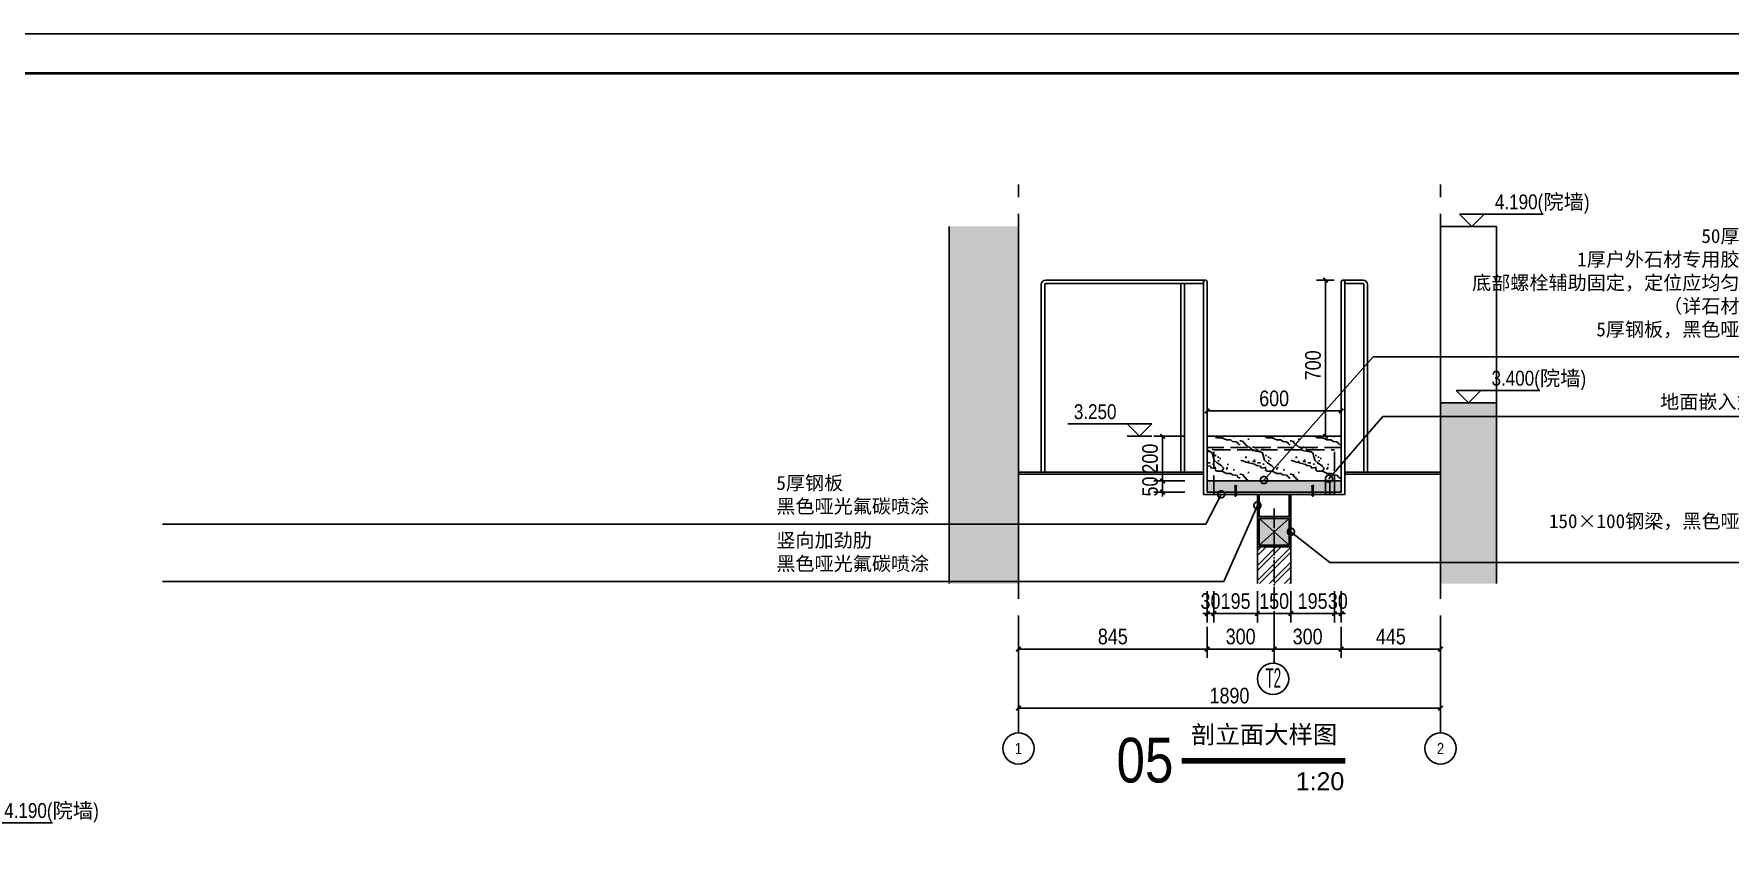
# Model space of a CAD drawing. Extents: x 9928 to 93764, y -101273 to -34887.
# Drawn here: x 76238 to 83833, y -70908 to -67315 of the extents above; entities that cross this region are included whole.
import ezdxf
from ezdxf import colors
from ezdxf.entities.mleader import LeaderData, LeaderLine
from ezdxf.enums import TextEntityAlignment as Align
from ezdxf.math import Vec2, Vec3

# ---------------------------------------------------------------- set-up
doc = ezdxf.new("R2010")
doc.units = 0
doc.header["$LTSCALE"] = 1000
doc.header["$MEASUREMENT"] = 0
for name, pattern in [('CENTER', [2, 1.25, -0.25, 0.25, -0.25]), ('DASH', [0.35, 0.25, -0.1]), ('DOTE', [2.42, 2, -0.2, 0.02, -0.2]), ('HIDDEN', [0.375, 0.25, -0.125])]:
    doc.linetypes.add(name, pattern=pattern)
doc.layers.add('_0', color=7, linetype='Continuous', lineweight=25)
for name, color, linetype in [('A', 163, 'CENTER'), ('A-ANNO-DIMS', 6, 'Continuous'), ('A-ANNO-NOTE', 4, 'Continuous'), ('A-ANNO-SYMB', 4, 'Continuous'), ('A-DETL-144', 144, 'Continuous'), ('A-DETL-175', 175, 'Continuous'), ('A-DETL-30', 30, 'Continuous'), ('A-DETL-42', 42, 'Continuous'), ('A-FLOR-HRAL', 42, 'Continuous'), ('A-FURN-PATT-251', 251, 'Continuous'), ('A-SECT-142', 42, 'Continuous'), ('A-SECT-146', 216, 'Continuous'), ('GL', 131, 'Continuous'), ('S-GRID-IDEN', 4, 'Continuous')]:
    doc.layers.add(name, color=color, linetype=linetype)
doc.layers.add('A-ANNO-NPLT', color=250, linetype='Continuous', plot=False)
doc.styles.add('DIM_T3', font='ARIALN.TTF')
doc.styles.add('EN', font='ARIALN.TTF')
doc.styles.add('EN1', font='ARIALN.TTF')
doc.styles.get("Standard").update_dxf_attribs({"font": 'gbenor.shx', "bigfont": 'gbcbig.shx'})
doc.styles.add('详图$0$vector-number', font='arial.ttf')
doc.dimstyles.new('_TCH_ARCH&&20', dxfattribs={"dimtxt": 70, "dimasz": 20, "dimexe": 40, "dimexo": 40, "dimgap": 20, "dimtad": 1, "dimdec": 0, "dimzin": 0, "dimdsep": 46, "dimtxsty": 'DIM_T3', "dimblk": 'ARCHTICK', "dimcen": 0.09, "dimclrd": 6, "dimclre": 6, "dimclrt": 6, "dimazin": 2, "dimtfac": 1, "dimtdec": 0, "dimtix": 1, "dimtmove": 2, "dimatfit": 3, "dimfxl": 100, "dimfxlon": 1, "dimtolj": 1, "dimtzin": 0, "dimarcsym": 0})

# ---------------------------------------------------------------- blocks, each defined once
blk = doc.blocks.new('TAG-COL')
blk.add_circle((0, 0), 4)
at = {"style": 'EN1'}
blk.add_attdef('NO', text='', height=2.19, dxfattribs=at).set_placement((0.01, 0.01), align=Align.MIDDLE_CENTER)
blk = doc.blocks.new('_ArchTick')
at = {"color": 0, "linetype": 'ByBlock', "const_width": 0.4}
blk.add_lwpolyline([(-0.5, -0.5), (0.5, 0.5)], dxfattribs=at)
blk = doc.blocks.new('*D41')
at = {"layer": 'A-ANNO-DIMS', "color": 6, "lineweight": -2, "transparency": 16777216}
for p, q in [((81491.2, -69103.9), (81491.2, -68963.9)), ((81491.2, -69003.9), (82091.2, -69003.9)), ((82091.2, -69103.9), (82091.2, -68963.9))]:
    blk.add_line(p, q, dxfattribs=at)
at = {"layer": 'Defpoints', "color": 0, "transparency": 16777216}
for p in [(82091.2, -69003.9), (81491.2, -69367.4), (82091.2, -69367.4)]:
    blk.add_point(p, dxfattribs=at)
at = {"layer": 'A-ANNO-DIMS', "color": 6, "lineweight": -2, "transparency": 16777216, "xscale": 20, "yscale": 20, "zscale": 20, "rotation": 180}
blk.add_blockref('_ArchTick', (81491.2, -69003.9), dxfattribs=at)
at = {"layer": 'A-ANNO-DIMS', "color": 6, "lineweight": -2, "transparency": 16777216, "xscale": 20, "yscale": 20, "zscale": 20}
blk.add_blockref('_ArchTick', (82091.2, -69003.9), dxfattribs=at)
at = {"layer": 'A-ANNO-DIMS', "color": 6, "transparency": 16777216, "insert": (81791.2, -68948.2), "char_height": 70, "attachment_point": 5, "style": 'DIM_T3'}
blk.add_mtext('\\A1;600', dxfattribs=at)
blk = doc.blocks.new('*D42')
at = {"layer": 'A-ANNO-DIMS', "color": 6, "lineweight": -2, "transparency": 16777216}
for p, q in [((82091.2, -69970.5), (82091.2, -70110.5)), ((82536.2, -69970.5), (82536.2, -70110.5)), ((82091.2, -70070.5), (82536.2, -70070.5))]:
    blk.add_line(p, q, dxfattribs=at)
at = {"layer": 'Defpoints', "color": 0, "transparency": 16777216}
for p in [(82536.2, -68967.4), (82091.2, -69367.4), (82536.2, -70070.5)]:
    blk.add_point(p, dxfattribs=at)
at = {"layer": 'A-ANNO-DIMS', "color": 6, "lineweight": -2, "transparency": 16777216, "xscale": 20, "yscale": 20, "zscale": 20, "rotation": 180}
blk.add_blockref('_ArchTick', (82091.2, -70070.5), dxfattribs=at)
at = {"layer": 'A-ANNO-DIMS', "color": 6, "lineweight": -2, "transparency": 16777216, "xscale": 20, "yscale": 20, "zscale": 20}
blk.add_blockref('_ArchTick', (82536.2, -70070.5), dxfattribs=at)
at = {"layer": 'A-ANNO-DIMS', "color": 6, "transparency": 16777216, "insert": (82313.7, -70014.9), "char_height": 70, "attachment_point": 5, "style": 'DIM_T3'}
blk.add_mtext('\\A1;445', dxfattribs=at)
blk = doc.blocks.new('*D9')
at = {"layer": 'A-ANNO-DIMS', "color": 6, "lineweight": -2, "transparency": 16777216}
for p, q in [((80646.2, -69970.5), (80646.2, -70110.5)), ((81491.2, -69970.5), (81491.2, -70110.5)), ((81491.2, -70070.5), (80646.2, -70070.5))]:
    blk.add_line(p, q, dxfattribs=at)
at = {"layer": 'Defpoints', "color": 0, "transparency": 16777216}
for p in [(80646.2, -68829.7), (81491.2, -68829.7), (80646.2, -70070.5)]:
    blk.add_point(p, dxfattribs=at)
at = {"layer": 'A-ANNO-DIMS', "color": 6, "lineweight": -2, "transparency": 16777216, "xscale": 20, "yscale": 20, "zscale": 20, "rotation": 180}
blk.add_blockref('_ArchTick', (80646.2, -70070.5), dxfattribs=at)
at = {"layer": 'A-ANNO-DIMS', "color": 6, "lineweight": -2, "transparency": 16777216, "xscale": 20, "yscale": 20, "zscale": 20}
blk.add_blockref('_ArchTick', (81491.2, -70070.5), dxfattribs=at)
at = {"layer": 'A-ANNO-DIMS', "color": 6, "transparency": 16777216, "insert": (81068.7, -70014.7), "char_height": 70, "attachment_point": 5, "style": 'DIM_T3'}
blk.add_mtext('\\A1;845', dxfattribs=at)
blk = doc.blocks.new('*D43')
at = {"layer": 'A-ANNO-DIMS', "color": 6, "lineweight": -2, "transparency": 16777216}
for p, q in [((81491.2, -69811.6), (81491.2, -69951.6)), ((81521.2, -69811.6), (81521.2, -69951.6)), ((81491.2, -69911.6), (81471.2, -69911.6)), ((81491.2, -69911.6), (81521.2, -69911.6)), ((81521.2, -69911.6), (81541.2, -69911.6))]:
    blk.add_line(p, q, dxfattribs=at)
at = {"layer": 'Defpoints', "color": 0, "transparency": 16777216}
for p in [(81491.2, -69367.4), (81521.2, -69372.4), (81521.2, -69911.6)]:
    blk.add_point(p, dxfattribs=at)
at = {"layer": 'A-ANNO-DIMS', "color": 6, "lineweight": -2, "transparency": 16777216, "xscale": 20, "yscale": 20, "zscale": 20}
blk.add_blockref('_ArchTick', (81491.2, -69911.6), dxfattribs=at)
at = {"layer": 'A-ANNO-DIMS', "color": 6, "lineweight": -2, "transparency": 16777216, "xscale": 20, "yscale": 20, "zscale": 20, "rotation": 180}
blk.add_blockref('_ArchTick', (81521.2, -69911.6), dxfattribs=at)
at = {"layer": 'A-ANNO-DIMS', "color": 6, "transparency": 16777216, "insert": (81506.2, -69855.9), "char_height": 70, "attachment_point": 5, "style": 'DIM_T3'}
blk.add_mtext('\\A1;30', dxfattribs=at)
blk = doc.blocks.new('*D44')
at = {"layer": 'A-ANNO-DIMS', "color": 6, "lineweight": -2, "transparency": 16777216}
for p, q in [((81521.2, -69811.6), (81521.2, -69951.6)), ((81716.2, -69811.6), (81716.2, -69951.6)), ((81521.2, -69911.6), (81716.2, -69911.6))]:
    blk.add_line(p, q, dxfattribs=at)
at = {"layer": 'Defpoints', "color": 0, "transparency": 16777216}
for p in [(81521.2, -69372.4), (81716.2, -69377.4), (81716.2, -69911.6)]:
    blk.add_point(p, dxfattribs=at)
at = {"layer": 'A-ANNO-DIMS', "color": 6, "lineweight": -2, "transparency": 16777216, "xscale": 20, "yscale": 20, "zscale": 20, "rotation": 180}
blk.add_blockref('_ArchTick', (81521.2, -69911.6), dxfattribs=at)
at = {"layer": 'A-ANNO-DIMS', "color": 6, "lineweight": -2, "transparency": 16777216, "xscale": 20, "yscale": 20, "zscale": 20}
blk.add_blockref('_ArchTick', (81716.2, -69911.6), dxfattribs=at)
at = {"layer": 'A-ANNO-DIMS', "color": 6, "transparency": 16777216, "insert": (81618.7, -69855.9), "char_height": 70, "attachment_point": 5, "style": 'DIM_T3'}
blk.add_mtext('\\A1;195', dxfattribs=at)
blk = doc.blocks.new('*D45')
at = {"layer": 'A-ANNO-DIMS', "color": 6, "lineweight": -2, "transparency": 16777216}
for p, q in [((81716.2, -69811.6), (81716.2, -69951.6)), ((81866.2, -69811.6), (81866.2, -69951.6)), ((81716.2, -69911.6), (81696.2, -69911.6)), ((81716.2, -69911.6), (81866.2, -69911.6)), ((81866.2, -69911.6), (81886.2, -69911.6))]:
    blk.add_line(p, q, dxfattribs=at)
at = {"layer": 'Defpoints', "color": 0, "transparency": 16777216}
for p in [(81716.2, -69377.4), (81866.2, -69377.4), (81866.2, -69911.6)]:
    blk.add_point(p, dxfattribs=at)
at = {"layer": 'A-ANNO-DIMS', "color": 6, "lineweight": -2, "transparency": 16777216, "xscale": 20, "yscale": 20, "zscale": 20}
blk.add_blockref('_ArchTick', (81716.2, -69911.6), dxfattribs=at)
at = {"layer": 'A-ANNO-DIMS', "color": 6, "lineweight": -2, "transparency": 16777216, "xscale": 20, "yscale": 20, "zscale": 20, "rotation": 180}
blk.add_blockref('_ArchTick', (81866.2, -69911.6), dxfattribs=at)
at = {"layer": 'A-ANNO-DIMS', "color": 6, "transparency": 16777216, "insert": (81791.2, -69855.9), "char_height": 70, "attachment_point": 5, "style": 'DIM_T3'}
blk.add_mtext('\\A1;150', dxfattribs=at)
blk = doc.blocks.new('*D46')
at = {"layer": 'A-ANNO-DIMS', "color": 6, "lineweight": -2, "transparency": 16777216}
for p, q in [((81866.2, -69811.6), (81866.2, -69951.6)), ((82061.2, -69811.6), (82061.2, -69951.6)), ((81866.2, -69911.6), (82061.2, -69911.6))]:
    blk.add_line(p, q, dxfattribs=at)
at = {"layer": 'Defpoints', "color": 0, "transparency": 16777216}
for p in [(81866.2, -69377.4), (82061.2, -69377.4), (82061.2, -69911.6)]:
    blk.add_point(p, dxfattribs=at)
at = {"layer": 'A-ANNO-DIMS', "color": 6, "lineweight": -2, "transparency": 16777216, "xscale": 20, "yscale": 20, "zscale": 20, "rotation": 180}
blk.add_blockref('_ArchTick', (81866.2, -69911.6), dxfattribs=at)
at = {"layer": 'A-ANNO-DIMS', "color": 6, "lineweight": -2, "transparency": 16777216, "xscale": 20, "yscale": 20, "zscale": 20}
blk.add_blockref('_ArchTick', (82061.2, -69911.6), dxfattribs=at)
at = {"layer": 'A-ANNO-DIMS', "color": 6, "transparency": 16777216, "insert": (81963.7, -69855.9), "char_height": 70, "attachment_point": 5, "style": 'DIM_T3'}
blk.add_mtext('\\A1;195', dxfattribs=at)
blk = doc.blocks.new('*D47')
at = {"layer": 'A-ANNO-DIMS', "color": 6, "lineweight": -2, "transparency": 16777216}
for p, q in [((82061.2, -69811.6), (82061.2, -69951.6)), ((82091.2, -69811.6), (82091.2, -69951.6)), ((82061.2, -69911.6), (82041.2, -69911.6)), ((82061.2, -69911.6), (82091.2, -69911.6)), ((82091.2, -69911.6), (82111.2, -69911.6))]:
    blk.add_line(p, q, dxfattribs=at)
at = {"layer": 'Defpoints', "color": 0, "transparency": 16777216}
for p in [(82061.2, -69377.4), (82091.2, -69367.4), (82091.2, -69911.6)]:
    blk.add_point(p, dxfattribs=at)
at = {"layer": 'A-ANNO-DIMS', "color": 6, "lineweight": -2, "transparency": 16777216, "xscale": 20, "yscale": 20, "zscale": 20}
blk.add_blockref('_ArchTick', (82061.2, -69911.6), dxfattribs=at)
at = {"layer": 'A-ANNO-DIMS', "color": 6, "lineweight": -2, "transparency": 16777216, "xscale": 20, "yscale": 20, "zscale": 20, "rotation": 180}
blk.add_blockref('_ArchTick', (82091.2, -69911.6), dxfattribs=at)
at = {"layer": 'A-ANNO-DIMS', "color": 6, "transparency": 16777216, "insert": (82076.2, -69855.9), "char_height": 70, "attachment_point": 5, "style": 'DIM_T3'}
blk.add_mtext('\\A1;30', dxfattribs=at)
blk = doc.blocks.new('*D10')
at = {"layer": 'A-ANNO-DIMS', "color": 6, "lineweight": -2, "transparency": 16777216}
for p, q in [((81491.2, -69970.5), (81491.2, -70110.5)), ((81791.2, -69970.5), (81791.2, -70110.5)), ((81491.2, -70070.5), (81791.2, -70070.5))]:
    blk.add_line(p, q, dxfattribs=at)
at = {"layer": 'Defpoints', "color": 0, "transparency": 16777216}
for p in [(81491.2, -69367.4), (81791.2, -69441.5), (81791.2, -70070.5)]:
    blk.add_point(p, dxfattribs=at)
at = {"layer": 'A-ANNO-DIMS', "color": 6, "lineweight": -2, "transparency": 16777216, "xscale": 20, "yscale": 20, "zscale": 20, "rotation": 180}
blk.add_blockref('_ArchTick', (81491.2, -70070.5), dxfattribs=at)
at = {"layer": 'A-ANNO-DIMS', "color": 6, "lineweight": -2, "transparency": 16777216, "xscale": 20, "yscale": 20, "zscale": 20}
blk.add_blockref('_ArchTick', (81791.2, -70070.5), dxfattribs=at)
at = {"layer": 'A-ANNO-DIMS', "color": 6, "transparency": 16777216, "insert": (81641.2, -70014.7), "char_height": 70, "attachment_point": 5, "style": 'DIM_T3'}
blk.add_mtext('\\A1;300', dxfattribs=at)
blk = doc.blocks.new('M12×130膨胀螺栓')
at = {"linetype": 'CENTER', "ltscale": 0.05}
blk.add_line((71, 0), (-68, 0), dxfattribs=at)
at = {"linetype": 'Continuous'}
for p, q in [((-59, -4), (-58, 5)), ((-57, 6), (-58, -6)), ((-57, -5), (-56, 5)), ((-55, 6), (-56, -6)), ((-55, -5), (-54, 5)), ((-53, 6), (-54, -6)), ((-42, -5), (-41, 5)), ((-40, 6), (-41, -6)), ((-40, -5), (-39, 5)), ((-38, 6), (-39, -6)), ((-38, -5), (-37, 5)), ((-36, 6), (-37, -6)), ((-36, -5), (-35, 5)), ((-34, 6), (-35, -6)), ((-34, -5), (-33, 5)), ((-32, 6), (-33, -6)), ((-32, -5), (-31, 5)), ((-30, 6), (-31, -6)), ((-30, -5), (-29, 5)), ((-28, 6), (-29, -6)), ((-28, -5), (-27, 5)), ((-26, 6), (-27, -6)), ((-26, -5), (-25, 5))]:
    blk.add_line(p, q, dxfattribs=at)
at = {"linetype": 'HIDDEN', "ltscale": 2}
for p, q in [((-42, 0), (-43, 1)), ((-42, -1), (-43, 0))]:
    blk.add_line(p, q, dxfattribs=at)
at = {"linetype": 'Continuous'}
for points in [[(-53, -5), (-54, -6), (-55, -5), (-56, -6), (-57, -5), (-58, -6), (-59, -4), (-63, -4), (-63, 5), (-58, 5), (-57, 6), (-56, 5), (-55, 6), (-54, 5), (-53, 6)], [(-44, 6), (-52, 6)], [(-24, 6), (-25, 5), (-26, 6), (-27, 5), (-28, 6), (-29, 5), (-30, 6), (-31, 5), (-32, 6), (-33, 5), (-34, 6), (-35, 5), (-36, 6), (-37, 5), (-38, 6), (-39, 5), (-40, 6), (-41, 5), (-42, 6)], [(28, 6), (-24, 6)], [(30, 5), (36, 5)], [(36, 6), (36, 1)], [(37, 7), (58, 9)], [(37, 1), (47, 2)], [(37, 1), (47, 1)], [(47, 3), (58, 4)], [(47, 3), (47, 2)], [(48, 3), (59, 3)], [(48, 2), (48, 2)], [(59, 4), (59, 8)], [(59, 7), (62, 7)], [(64, 5), (64, -5)], [(-44, -5), (-52, -5)], [(-25, -5), (-26, -5), (-27, -6), (-28, -5), (-29, -6), (-30, -5), (-31, -6), (-32, -5), (-33, -6), (-34, -5), (-35, -6), (-36, -5), (-37, -6), (-38, -5), (-39, -6), (-40, -5), (-41, -6), (-42, -5)], [(28, -5), (-25, -5)], [(30, -5), (36, -5)], [(36, -6), (36, -1)], [(37, -1), (47, -2)], [(37, -1), (47, -1)], [(37, -7), (58, -9)], [(47, -3), (47, -2)], [(47, -3), (58, -4)], [(48, -2), (48, -2)], [(48, -3), (59, -3)], [(59, -4), (59, -8)], [(59, -7), (62, -7)]]:
    blk.add_lwpolyline(points, dxfattribs=at)
for points in [[(-43, 8), (-43, -8), (-44, -11), (-52, -11), (-53, -8), (-53, 8), (-52, 11), (-44, 11)], [(-43, -11), (-43, 11), (-42, 11), (-42, -11)]]:
    blk.add_lwpolyline(points, close=True, dxfattribs=at)
for points in [[(-53, 8, 0.176175), (-52, 6, 0.181818), (-52, -5, 0.176175), (-53, -8)], [(-43, -8, 0.176175), (-44, -5, 0.181818), (-44, 6, 0.176175), (-43, 8)], [(37, 7, 0.387868), (36, 6, 0.387868)], [(36, 2, 0.446036), (37, 1, 0.446036)], [(36, 1, 0.440025), (37, 1, 0.440025)], [(47, 3, 0.388865), (47, 3, 0.388865)], [(47, 1, 0.388865), (48, 2, 0.388865)], [(47, 2, 0.388865), (47, 2, 0.388865)], [(48, 3, 0.388865), (48, 2, 0.388865)], [(59, 8, 0.441059), (58, 9, 0.441059)], [(58, 4, 0.328456), (59, 4, 0.328456)], [(59, 3, 0.388865), (59, 4, 0.388865)], [(64, 5, 0.435372), (62, 7, 0.435372)], [(37, -1, 0.446036), (36, -2, 0.446036)], [(37, -1, 0.440025), (36, -1, 0.440025)], [(36, -6, 0.387868), (37, -7, 0.387868)], [(48, -2, 0.388865), (47, -1, 0.388865)], [(47, -2, 0.388865), (47, -2, 0.388865)], [(47, -3, 0.388865), (47, -3, 0.388865)], [(48, -2, 0.388865), (48, -3, 0.388865)], [(59, -4, 0.328456), (58, -4, 0.328456)], [(58, -9, 0.441059), (59, -8, 0.441059)], [(59, -4, 0.388865), (59, -3, 0.388865)], [(62, -7, 0.435372), (64, -5, 0.435372)]]:
    blk.add_lwpolyline(points, format="xyb", dxfattribs=at)
blk.add_lwpolyline([(28, 6), (28, -6, 0.414214), (28, -6), (30, -6, 0.414214), (30, -6), (30, 6, 0.414214), (30, 7), (28, 7, 0.414214)], format="xyb", close=True, dxfattribs=at)
blk = doc.blocks.new('TAG-PLAN-ELEV')
blk.add_line((-1.66, 0), (9.6, 0))
for points in [[(-1.66, 0), (0, -1.66), (1.66, 0)], [(1.66, -1.66), (-1.66, -1.66)]]:
    blk.add_lwpolyline(points)
at = {"style": 'EN'}
for tag, p in [('LEVEL', (2.45, 0.65)), ('NAME', (2.45, -2.51))]:
    blk.add_attdef(tag, p, '', height=2, dxfattribs=at)
blk = doc.blocks.new('*D48')
at = {"layer": 'A-ANNO-DIMS', "color": 6, "lineweight": -2, "transparency": 16777216}
for p, q in [((81391.7, -69117.4), (81251.7, -69117.4)), ((81291.7, -69117.4), (81291.7, -69317.4)), ((81391.7, -69317.4), (81251.7, -69317.4))]:
    blk.add_line(p, q, dxfattribs=at)
at = {"layer": 'Defpoints', "color": 0, "transparency": 16777216}
for p in [(81491.2, -69117.4), (81291.7, -69317.4), (81491.2, -69317.4)]:
    blk.add_point(p, dxfattribs=at)
at = {"layer": 'A-ANNO-DIMS', "color": 6, "lineweight": -2, "transparency": 16777216, "xscale": 20, "yscale": 20, "zscale": 20}
for p, rotation in [((81291.7, -69117.4), 90), ((81291.7, -69317.4), 270)]:
    blk.add_blockref('_ArchTick', p, dxfattribs=dict(at, rotation=rotation))
at = {"layer": 'A-ANNO-DIMS', "color": 6, "transparency": 16777216, "insert": (81235.9, -69217.4), "char_height": 70, "attachment_point": 5, "rotation": 90, "style": 'DIM_T3'}
blk.add_mtext('\\A1;200', dxfattribs=at)
blk = doc.blocks.new('*D49')
at = {"layer": 'A-ANNO-DIMS', "color": 6, "lineweight": -2, "transparency": 16777216}
for p, q in [((81391.7, -69317.4), (81251.7, -69317.4)), ((81291.7, -69317.4), (81291.7, -69297.4)), ((81291.7, -69317.4), (81291.7, -69367.4)), ((81391.7, -69367.4), (81251.7, -69367.4)), ((81291.7, -69367.4), (81291.7, -69387.4))]:
    blk.add_line(p, q, dxfattribs=at)
at = {"layer": 'Defpoints', "color": 0, "transparency": 16777216}
for p in [(81491.2, -69317.4), (81291.7, -69367.4), (81506.2, -69367.4)]:
    blk.add_point(p, dxfattribs=at)
at = {"layer": 'A-ANNO-DIMS', "color": 6, "lineweight": -2, "transparency": 16777216, "xscale": 20, "yscale": 20, "zscale": 20}
for p, rotation in [((81291.7, -69317.4), 270), ((81291.7, -69367.4), 90)]:
    blk.add_blockref('_ArchTick', p, dxfattribs=dict(at, rotation=rotation))
at = {"layer": 'A-ANNO-DIMS', "color": 6, "transparency": 16777216, "insert": (81235.9, -69342.4), "char_height": 70, "attachment_point": 5, "rotation": 90, "style": 'DIM_T3'}
blk.add_mtext('\\A1;50', dxfattribs=at)
blk = doc.blocks.new('*D50')
at = {"layer": 'A-ANNO-DIMS', "color": 6, "lineweight": -2, "transparency": 16777216}
for p, q in [((82059.2, -68417.4), (81981.2, -68417.4)), ((82021.2, -68417.4), (82021.2, -69117.4)), ((82051.2, -69117.4), (81981.2, -69117.4))]:
    blk.add_line(p, q, dxfattribs=at)
at = {"layer": 'Defpoints', "color": 0, "transparency": 16777216}
for p in [(82099.2, -68417.4), (82021.2, -69117.4), (82091.2, -69117.4)]:
    blk.add_point(p, dxfattribs=at)
at = {"layer": 'A-ANNO-DIMS', "color": 6, "lineweight": -2, "transparency": 16777216, "xscale": 20, "yscale": 20, "zscale": 20}
for p, rotation in [((82021.2, -68417.4), 90), ((82021.2, -69117.4), 270)]:
    blk.add_blockref('_ArchTick', p, dxfattribs=dict(at, rotation=rotation))
at = {"layer": 'A-ANNO-DIMS', "color": 6, "transparency": 16777216, "insert": (81965.4, -68799.4), "char_height": 70, "attachment_point": 5, "rotation": 90, "style": 'DIM_T3'}
blk.add_mtext('\\A1;700', dxfattribs=at)
blk = doc.blocks.new('alsidufhasdf')
at = {"layer": 'A-ANNO-NOTE', "const_width": 12.5, "flags": 128}
blk.add_lwpolyline([(-69970.8, -65800.3), (-69970.8, -51475.3), (-80015.8, -51475.3), (-80015.8, -65800.3)], close=True, dxfattribs=at)
at = {"layer": 'A-ANNO-NPLT'}
blk.add_lwpolyline([(-69795.8, -66000.3), (-69795.8, -51300.3), (-80190.8, -51300.3), (-80190.8, -66000.3)], close=True, dxfattribs=at)
blk = doc.blocks.new('_DotSmall')
at = {"color": 0, "linetype": 'ByBlock', "const_width": 0.5}
blk.add_lwpolyline([(-0.0625, 0, 1), (0.0625, 0, 1)], format="xyb", close=True, dxfattribs=at)
blk = doc.blocks.new('sdiliusdfha')
at = {"layer": 'A-DETL-42', "linetype": 'DASH', "ltscale": 0.3}
for p, q in [((80586.6, -57311.2), (80609.6, -57311.2)), ((80586.6, -57313.2), (80586.6, -57311.2)), ((80588.6, -57313.2), (80588.6, -57373.2)), ((80607.6, -57313.2), (80607.6, -57373.2)), ((80609.6, -57313.2), (80609.6, -57311.2))]:
    blk.add_line(p, q, dxfattribs=at)
blk = doc.blocks.new('*D796')
at = {"layer": 'A-ANNO-DIMS', "color": 6, "lineweight": -2, "transparency": 16777216}
for p, q in [((80646.2, -70235.1), (80646.2, -70375.1)), ((82536.2, -70235.1), (82536.2, -70375.1)), ((80646.2, -70335.1), (82536.2, -70335.1))]:
    blk.add_line(p, q, dxfattribs=at)
at = {"layer": 'Defpoints', "color": 0, "transparency": 16777216}
for p in [(80646.2, -69777), (82536.2, -69777), (82536.2, -70335.1)]:
    blk.add_point(p, dxfattribs=at)
at = {"layer": 'A-ANNO-DIMS', "color": 6, "lineweight": -2, "transparency": 16777216, "xscale": 20, "yscale": 20, "zscale": 20, "rotation": 180}
blk.add_blockref('_ArchTick', (80646.2, -70335.1), dxfattribs=at)
at = {"layer": 'A-ANNO-DIMS', "color": 6, "lineweight": -2, "transparency": 16777216, "xscale": 20, "yscale": 20, "zscale": 20}
blk.add_blockref('_ArchTick', (82536.2, -70335.1), dxfattribs=at)
at = {"layer": 'A-ANNO-DIMS', "color": 6, "transparency": 16777216, "insert": (81591.2, -70279.3), "char_height": 70, "attachment_point": 5, "style": 'DIM_T3'}
blk.add_mtext('\\A1;1890', dxfattribs=at)
blk = doc.blocks.new('*D898')
at = {"layer": 'A-ANNO-DIMS', "color": 6, "lineweight": -2, "transparency": 16777216}
for p, q in [((81791.2, -69970.5), (81791.2, -70110.5)), ((82091.2, -69970.5), (82091.2, -70110.5)), ((82091.2, -70070.5), (81791.2, -70070.5))]:
    blk.add_line(p, q, dxfattribs=at)
at = {"layer": 'Defpoints', "color": 0, "transparency": 16777216}
for p in [(82091.2, -69367.4), (81791.2, -69441.5), (81791.2, -70070.5)]:
    blk.add_point(p, dxfattribs=at)
at = {"layer": 'A-ANNO-DIMS', "color": 6, "lineweight": -2, "transparency": 16777216, "xscale": 20, "yscale": 20, "zscale": 20, "rotation": 180}
blk.add_blockref('_ArchTick', (81791.2, -70070.5), dxfattribs=at)
at = {"layer": 'A-ANNO-DIMS', "color": 6, "lineweight": -2, "transparency": 16777216, "xscale": 20, "yscale": 20, "zscale": 20}
blk.add_blockref('_ArchTick', (82091.2, -70070.5), dxfattribs=at)
at = {"layer": 'A-ANNO-DIMS', "color": 6, "transparency": 16777216, "insert": (81941.2, -70014.7), "char_height": 70, "attachment_point": 5, "style": 'DIM_T3'}
blk.add_mtext('\\A1;300', dxfattribs=at)

msp = doc.modelspace()

# ---------------------------------------------------------------- hatches: boundary and pattern name
at = {"layer": 'A-FURN-PATT-251'}
h = msp.add_hatch(color=256, dxfattribs=at)
h.dxf.hatch_style = 1
h.paths.add_polyline_path([(80336.2, -69777), (80646.2, -69777), (80646.2, -68177.4), (80336.2, -68177.4)])
h = msp.add_hatch(color=256, dxfattribs=at)
h.dxf.hatch_style = 1
h.paths.add_polyline_path([(82536.2, -69777), (82786.2, -69777), (82786.2, -68967.4), (82536.2, -68967.4)])
h = msp.add_hatch(dxfattribs=at)
h.set_pattern_fill('大理石', color=256, scale=50, angle=-90)
h.set_pattern_definition([(311.987212, (-30842.42, 2551.04), (225.000005, -299.999996), [4.80487, -1004.21692]), (338.19859, (-30849.92, 2622.468), (450, -150), [17.30946, -1194.35262]), (330.945396, (-30858.492, 2626.04), (225.0000064, -149.99999), [7.35402, -1536.99045]), (0, (-30852.06, 2622.47), (-3e-14, -150), [2.14286, -222.85713]), (341.56505, (-30846.706, 2552.47), (225, -3e-07), [4.51754, -469.8241]), (81.469234, (-30846.706, 2552.468), (1.4e-06, 149.9999995), [7.22277, -1509.5583]), (349.215702, (-30860.635, 2562.468), (900.0000004, -150.0000007), [15.26969, -1588.04715]), (332.132996, (-30792.0634, 2675.325), (1125.0000044, -599.99999271), [35.14728, -7345.78245]), (270, (-30759.07, 2673.16), (225, -4e-14), [0, -150]), (334.983107, (-30718.135, 2576.039), (674.9999995, -300.0000008), [23.64707, -2459.2947]), (351.4391104, (-30807.0634, 2518.182), (2024.99998723, -299.99999948), [33.58852, -7020.0009]), (352.8749836, (-30786.706, 2601.039), (1125.0000011, -149.999991), [17.27627, -3610.7397]), (346.75948, (-30833.849, 2616.039), (674.9999995, -150.00000146), [37.4234, -3892.0326]), (270, (-30833.74, 2639.42), (225, -4e-14), [0, -150]), (270, (-30836.15, 2637.01), (225, -4e-14), [0, -150]), (270, (-30824.1, 2620.14), (225, -4e-14), [0, -150]), (270, (-30797.6, 2624.96), (225, -4e-14), [0, -150]), (329.036243, (-30797.42, 2607.468), (225.0000065, -149.999988), [12.4949, -2611.4334]), (270, (-30787.12, 2601.05), (225, -4e-14), [0, -150]), (270, (-30795.2, 2620.14), (225, -4e-14), [0, -150]), (270, (-30780.75, 2612.9), (225, -4e-14), [0, -150]), (270, (-30802.43, 2620.14), (225, -4e-14), [0, -150]), (320.19443, (-30817.778, 2533.182), (225, -150), [5.57875, -1165.9587]), (0, (-30824.2, 2533.18), (-3e-14, -150), [6.42857, -218.57142]), (313.66778, (-30831.706, 2541.039), (449.9999991, -450.0000003), [10.86208, -2270.1738]), (0, (-30833.85, 2541.04), (-3e-14, -150), [2.14286, -222.85713]), (309.805571, (-30839.206, 2547.468), (225.0000089, -299.9999928), [8.36812, -1748.93805]), (270, (-30824.1, 2569.53), (225, -4e-14), [0, -150]), (270, (-30817.3, 2532.85), (225, -4e-14), [0, -150]), (270, (-30817.3, 2532.85), (225, -4e-14), [0, -150]), (299.357754, (-30813.492, 2529.61), (225.0000013, -449.999999), [13.11254, -1363.70444]), (270, (-30802.43, 2533.38), (225, -4e-14), [0, -150]), (56.309932, (-30718.135, 2576.04), (224.999996, 300.000002), [15.45236, -1607.0457]), (278.130102, (-30748.135, 2592.468), (224.9999987, -1499.9999894), [15.15229, -3166.8282]), (317.862405, (-30752.4205, 2626.039), (674.99999937, -600.00000026), [20.2283, -4227.71235]), (284.620874, (-30760.992, 2658.896), (225.0000094, -899.9999975), [33.95676, -3531.5025]), (270, (-30747.03, 2646.65), (225, -4e-14), [0, -150]), (288.434949, (-30769.563, 2598.896), (224.9999993, -600), [6.7763, -1416.24862]), (286.699244, (-30767.42, 2592.468), (1.2e-05, -149.999997), [3.72868, -779.2943]), (11.093723, (-30766.349, 2588.896), (1574.99998526, 300.0000026), [18.56112, -3879.2748]), (270, (-30756.67, 2608.1), (225, -4e-14), [0, -150]), (270, (-30747.71, 2592.55), (225, -4e-14), [0, -150]), (270, (-30773.53, 2612.9), (225, -4e-14), [0, -150]), (270, (-30725.35, 2632.2), (225, -4e-14), [0, -150]), (270, (-30735, 2639.42), (225, -4e-14), [0, -150]), (314.144903, (-30721.349, 2601.039), (450, -450.0000008), [16.92194, -3536.6853]), (324.582945, (-30737.4205, 2612.468), (224.9999991, -150.0000004), [19.72063, -4121.6106]), (270, (-30721.2, 2600.84), (225, -4e-14), [0, -150]), (270, (-30732.58, 2622.55), (225, -4e-14), [0, -150]), (270, (-30721.2, 2600.84), (225, -4e-14), [0, -150]), (270, (-30737.77, 2612.44), (225, -4e-14), [0, -150]), (345.068583, (-30745.992, 2577.468), (675, -150), [5.54435, -1158.76875]), (0, (-30740.63, 2576.04), (-3e-14, -150), [22.5, -202.5]), (320.19443, (-30646.35, 2549.61), (225, -150), [5.57875, -1165.9587]), (270, (-30694.04, 2591.22), (225, -4e-14), [0, -150]), (270, (-30696.45, 2586.4), (225, -4e-14), [0, -150]), (270, (-30691.64, 2605.68), (225, -4e-14), [0, -150]), (270, (-30665.14, 2581.58), (225, -4e-14), [0, -150]), (323.130102, (-30678.492, 2566.039), (224.9999999, -150.0000002), [10.71429, -2239.28565]), (0, (-30696.7, 2566.04), (-3e-14, -150), [18.21429, -206.7857]), (270, (-30696.34, 2566.02), (225, -4e-14), [0, -150]), (293.19859, (-30648.492, 2554.61), (225, -450), [5.43984, -1136.92612]), (336.03751, (-30651.706, 2556.04), (450, -150), [3.51745, -735.14688]), (336.03751, (-30654.92, 2557.47), (450, -150), [3.51745, -735.14688]), (351.869898, (-30669.92, 2559.611), (1125.0000001, -150.00000065), [15.15229, -3166.8282]), (0, (-30642.06, 2546.04), (-3e-14, -150), [5.35714, -219.64285]), (270, (-30634.56, 2562.52), (225, -4e-14), [0, -150])])
h.paths.add_polyline_path([(81491.2, -69117.4), (82091.2, -69117.4), (82091.2, -69317.4), (81491.2, -69317.4)])
h = msp.add_hatch(color=253, dxfattribs=at)
h.dxf.hatch_style = 1
h.paths.add_polyline_path([(82091.2, -69367.4), (82091.2, -69317.4), (81491.2, -69317.4), (81491.2, -69367.4)])
h = msp.add_hatch(color=256, dxfattribs=at)
h.dxf.hatch_style = 1
h.paths.add_polyline_path([(82061.2, -69377.4), (82061.2, -69367.4), (81521.2, -69367.4), (81521.2, -69377.4)])
h = msp.add_hatch(color=256, dxfattribs=at)
h.dxf.hatch_style = 1
h.paths.add_polyline_path([(81716.2, -69377.4), (81724.2, -69377.4), (81724.2, -69477.4), (81716.2, -69477.4)])
h = msp.add_hatch(color=256, dxfattribs=at)
h.dxf.hatch_style = 1
h.paths.add_polyline_path([(81866.2, -69377.4), (81858.2, -69377.4), (81858.2, -69477.4), (81866.2, -69477.4)])
h = msp.add_hatch(color=256, dxfattribs=at)
h.dxf.hatch_style = 1
h.paths.add_polyline_path([(81716.2, -69477.4), (81866.2, -69477.4), (81866.2, -69612.5), (81716.2, -69612.5)])
h = msp.add_hatch(dxfattribs=at)
h.set_pattern_fill('ANSI32', color=256, scale=10)
h.set_pattern_definition([(45, (-30859.563, 2676.04), (-33.67596, 33.67596), []), (45, (-30837.113, 2676.04), (-33.67596, 33.67596), [])])
h.paths.add_polyline_path([(81716.2, -69612.5), (81866.2, -69612.5), (81866.2, -69777), (81716.2, -69777)])

# ---------------------------------------------------------------- linework, layer by layer
at = {"layer": 'A', "ltscale": 0.3}
for p, q in [((80646.2, -70445.8), (80646.2, -67988.7)), ((82536.2, -70445.8), (82536.2, -67988.7))]:
    msp.add_line(p, q, dxfattribs=at)
at = {"layer": 'A-ANNO-NOTE', "const_width": 24.7}
msp.add_lwpolyline([(81377.1, -70571.1), (82110.4, -70571.1)], dxfattribs=at)
at = {"layer": 'A-DETL-144'}
for p, q in [((81521.2, -69367.4), (82061.2, -69367.4)), ((81521.2, -69377.4), (81521.2, -69367.4)), ((81521.2, -69377.4), (82061.2, -69377.4)), ((81716.2, -69477.4), (81716.2, -69377.4)), ((81724.2, -69477.4), (81724.2, -69377.4)), ((81858.2, -69477.4), (81858.2, -69377.4)), ((81866.2, -69477.4), (81866.2, -69377.4)), ((82061.2, -69377.4), (82061.2, -69367.4))]:
    msp.add_line(p, q, dxfattribs=at)
for points in [[(81716.2, -69477.4), (81866.2, -69477.4), (81866.2, -69612.5), (81716.2, -69612.5)], [(81724.2, -69485.4), (81858.2, -69485.4), (81858.2, -69604.5), (81724.2, -69604.5)]]:
    msp.add_lwpolyline(points, close=True, dxfattribs=at)
at = {"layer": 'A-DETL-175'}
for p, q in [((80336.2, -69777), (80336.2, -68177.4)), ((80646.2, -69777), (80646.2, -68177.4)), ((82536.2, -69777), (82536.2, -68967.4)), ((82536.2, -68967.4), (82786.2, -68967.4)), ((82786.2, -69777), (82786.2, -68967.4))]:
    msp.add_line(p, q, dxfattribs=at)
at = {"layer": 'A-DETL-42', "linetype": 'DASH', "ltscale": 0.3}
for p, q in [((81491.2, -69167.4), (82091.2, -69167.4)), ((81521.2, -69367.4), (81521.2, -69167.4)), ((81521.2, -69177.4), (82061.2, -69177.4)), ((82061.2, -69367.4), (82061.2, -69167.4))]:
    msp.add_line(p, q, dxfattribs=at)
at = {"layer": 'A-FLOR-HRAL', "color": 1}
for p, q in [((80768.2, -68417.4), (81483.2, -68417.4)), ((81475.2, -69377.4), (81475.2, -68425.4)), ((81491.2, -69117.4), (81491.2, -68425.4)), ((82091.2, -69117.4), (82091.2, -68425.4)), ((82099.2, -68417.4), (82189.2, -68417.4)), ((82107.2, -69377.4), (82107.2, -68425.4)), ((80748.2, -69277.4), (80748.2, -68437.4)), ((80764.2, -69277.4), (80764.2, -68438.4)), ((80769.2, -68433.4), (81475.2, -68433.4)), ((81373.2, -69277.4), (81373.2, -68433.4)), ((81389.2, -69277.4), (81389.2, -68433.4)), ((82107.2, -68433.4), (82188.2, -68433.4)), ((82193.2, -69277.4), (82193.2, -68438.4)), ((82209.2, -69277.4), (82209.2, -68437.4)), ((81521.2, -69377.4), (81475.2, -69377.4)), ((82061.2, -69377.4), (82107.2, -69377.4))]:
    msp.add_line(p, q, dxfattribs=at)
for centre, radius, start, end in [((80768.2, -68437.4), 20, 90, 180), ((81483.2, -68425.4), 8, 0, 180), ((82099.2, -68425.4), 8, 0, 180), ((82189.2, -68437.4), 20, 0, 90), ((80769.2, -68438.4), 5, 90, 180), ((82188.2, -68438.4), 5, 0, 90)]:
    msp.add_arc(centre, radius, start, end, dxfattribs=at)
at = {"layer": 'A-FURN-PATT-251'}
for p, q in [((81475.2, -69277.4), (80646.2, -69277.4)), ((81475.2, -69287.4), (80646.2, -69287.4)), ((82536.2, -69277.4), (82107.2, -69277.4)), ((82536.2, -69287.4), (82107.2, -69287.4))]:
    msp.add_line(p, q, dxfattribs=at)
at = {"layer": 'A-FURN-PATT-251', "color": 250}
for p, q in [((81858.2, -69485.4), (81724.2, -69604.5)), ((81724.2, -69485.4), (81858.2, -69604.5))]:
    msp.add_line(p, q, dxfattribs=at)
at = {"layer": 'A-SECT-142'}
for p, q in [((82536.2, -68177.4), (82786.2, -68177.4)), ((82536.2, -68967.4), (82536.2, -68177.4)), ((82786.2, -68967.4), (82786.2, -68177.4)), ((81491.2, -69117.4), (82091.2, -69117.4)), ((81491.2, -69117.4), (81491.2, -69317.4)), ((82091.2, -69117.4), (82091.2, -69317.4)), ((81716.2, -69612.5), (81716.2, -69777)), ((81866.2, -69612.5), (81866.2, -69777))]:
    msp.add_line(p, q, dxfattribs=at)
at = {"layer": 'A-SECT-146'}
for p, q in [((81491.2, -69317.4), (82091.2, -69317.4)), ((81491.2, -69317.4), (81491.2, -69367.4)), ((82091.2, -69317.4), (82091.2, -69367.4)), ((81521.2, -69367.4), (81491.2, -69367.4)), ((82061.2, -69367.4), (82091.2, -69367.4))]:
    msp.add_line(p, q, dxfattribs=at)
at = {"layer": 'GL', "color": 3, "linetype": 'DOTE', "ltscale": 0.05}
msp.add_line((81791.2, -70134.2), (81791.2, -69441.5), dxfattribs=at)
at = {"layer": 'GL', "color": 3}
msp.add_circle((81786.2, -70204.2), 70, dxfattribs=at)

# ---------------------------------------------------------------- block references
at = {"layer": '_0'}
msp.add_blockref('sdiliusdfha', (1433.1, -12004.1), dxfattribs=at)
at = {"layer": 'A-ANNO-DIMS', "xscale": 1.010204081632657, "yscale": 1.010204081632657, "zscale": 1.010204081632657, "rotation": 270}
msp.add_blockref('alsidufhasdf', (139417.5, -148323.9), dxfattribs=at)
at = {"layer": 'A-ANNO-NOTE'}
ref = msp.add_blockref('TAG-PLAN-ELEV', (82676.4, -68122), dxfattribs=dict(at, xscale=33.3333333328067, yscale=33.3333333328067, zscale=33.3333333328067))
ref.add_attrib('LEVEL', '4.190(院墙)', (82779.7, -68100.4), dxfattribs={"layer": '0', "height": 66.67, "style": 'EN'})
ref = msp.add_blockref('TAG-PLAN-ELEV', (82661.2, -68912), dxfattribs=dict(at, xscale=33.3333333328067, yscale=33.3333333328067, zscale=33.3333333328067))
ref.add_attrib('LEVEL', '3.400(院墙)', (82764.5, -68890.4), dxfattribs={"layer": '0', "height": 66.67, "style": 'EN'})
ref = msp.add_blockref('TAG-PLAN-ELEV', (81187.9, -69062), dxfattribs=dict(at, xscale=-33.33333333286359, yscale=33.33333333286359, zscale=33.33333333286359))
ref.add_attrib('LEVEL', '3.250', (80894.2, -69040.4), dxfattribs={"layer": '0', "height": 66.67, "style": 'EN'})
ref = msp.add_blockref('TAG-PLAN-ELEV', (76001.2, -70848.7), dxfattribs=dict(at, xscale=33.3333333328067, yscale=33.3333333328067, zscale=33.3333333328067))
ref.add_attrib('LEVEL', '4.190(院墙)', (76104.5, -70827.2), dxfattribs={"layer": '0', "height": 66.67, "style": 'EN'})
at = {"layer": 'A-DETL-30', "yscale": 0.375, "zscale": 0.375}
for p, xscale, rotation in [((81618.7, -69361.8), 0.375, 90.00000000000001), ((81963.7, -69361.8), -0.375, 270)]:
    msp.add_blockref('M12×130膨胀螺栓', p, dxfattribs=dict(at, xscale=xscale, rotation=rotation))
at = {"layer": 'S-GRID-IDEN'}
ref = msp.add_blockref('TAG-COL', (80646.1, -70515.8), dxfattribs=dict(at, xscale=-17.5, yscale=17.5, zscale=17.5, rotation=179.9287525087452))
ref.add_attrib('NO', '1', dxfattribs={"layer": '0', "height": 50, "rotation": 359.92875, "style": 'EN1'}).set_placement((80646.1, -70516), align=Align.MIDDLE_CENTER)
ref = msp.add_blockref('TAG-COL', (82536.1, -70515.8), dxfattribs=dict(at, xscale=-17.5, yscale=17.5, zscale=17.5, rotation=179.9287525087452))
ref.add_attrib('NO', '2', dxfattribs={"layer": '0', "height": 50, "rotation": 359.92875, "style": 'EN1'}).set_placement((82536.1, -70516), align=Align.MIDDLE_CENTER)

# ---------------------------------------------------------------- texts
at = {"layer": 'A-ANNO-NOTE', "style": 'EN'}
msp.add_text('05', height=200, dxfattribs=at).set_placement((81085.2, -70668.1))
at = {"layer": 'A-ANNO-NOTE', "style": '详图$0$vector-number'}
msp.add_text('1:20', height=80, rotation=0, dxfattribs=at).set_placement((81887.7, -70702.6))
at = {"layer": 'A-ANNO-NOTE', "insert": (81419.1, -70413.3), "char_height": 80, "attachment_point": 1}
msp.add_mtext_dynamic_manual_height_columns('{\\fSimSun|b0|i0|c134|p2;剖立面大样图}', width=1103.02, gutter_width=1750, heights=[0], dxfattribs=at)
at = {"layer": 'GL', "color": 3, "style": 'DIM_T3', "width": 0.6}
msp.add_text('T2', height=87.5, dxfattribs=at).set_placement((81752.3, -70243.7))

# ---------------------------------------------------------------- dimensions: what is measured, and where the dimension line sits
at = {"layer": 'A-ANNO-DIMS'}
dim = msp.add_linear_dim(base=(82021.2, -69117.4), p1=(82099.2, -68417.4), p2=(82091.2, -69117.4), angle=90, dimstyle='_TCH_ARCH&&20', dxfattribs=at)
dim.commit()
dim.dimension.update_dxf_attribs({"geometry": '*D50', "text_midpoint": (81965.4, -68799.4), "dimtype": 160})
for base, p1, p2, picture, middle in [((80646.2, -70070.5), (81491.2, -68829.7), (80646.2, -68829.7), '*D9', (81068.7, -70014.7)), ((82091.2, -69003.9), (81491.2, -69367.4), (82091.2, -69367.4), '*D41', (81791.2, -68948.2)), ((82536.2, -70070.5), (82091.2, -69367.4), (82536.2, -68967.4), '*D42', (82313.7, -70014.9)), ((81521.2, -69911.6), (81491.2, -69367.4), (81521.2, -69372.4), '*D43', (81506.2, -69855.9)), ((81791.2, -70070.5), (81491.2, -69367.4), (81791.2, -69441.5), '*D10', (81641.2, -70014.7)), ((81716.2, -69911.6), (81521.2, -69372.4), (81716.2, -69377.4), '*D44', (81618.7, -69855.9)), ((81866.2, -69911.6), (81716.2, -69377.4), (81866.2, -69377.4), '*D45', (81791.2, -69855.9)), ((82061.2, -69911.6), (81866.2, -69377.4), (82061.2, -69377.4), '*D46', (81963.7, -69855.9)), ((82091.2, -69911.6), (82061.2, -69377.4), (82091.2, -69367.4), '*D47', (82076.2, -69855.9)), ((82536.2, -70335.1), (80646.2, -69777), (82536.2, -69777), '*D796', (81591.2, -70279.3))]:
    dim = msp.add_linear_dim(base=base, p1=p1, p2=p2, dimstyle='_TCH_ARCH&&20', dxfattribs=at)
    dim.commit()
    dim.dimension.update_dxf_attribs({"geometry": picture, "text_midpoint": middle})
for base, p1, p2, angle, picture, middle in [((81291.7, -69317.4), (81491.2, -69117.4), (81491.2, -69317.4), 90, '*D48', (81235.9, -69217.4)), ((81791.2, -70070.5), (82091.2, -69367.4), (81791.2, -69441.5), 180, '*D898', (81941.2, -70014.7))]:
    dim = msp.add_linear_dim(base=base, p1=p1, p2=p2, angle=angle, dimstyle='_TCH_ARCH&&20', dxfattribs=at)
    dim.commit()
    dim.dimension.update_dxf_attribs({"geometry": picture, "text_midpoint": middle})
at = {"layer": 'A-ANNO-DIMS', "color": 6}
dim = msp.add_linear_dim(base=(81291.7, -69367.4), p1=(81491.2, -69317.4), p2=(81506.2, -69367.4), angle=90, dimstyle='_TCH_ARCH&&20', dxfattribs=at)
dim.commit()
dim.dimension.update_dxf_attribs({"geometry": '*D49', "text_midpoint": (81235.9, -69342.4)})

# ---------------------------------------------------------------- leaders
at = {"layer": 'A-ANNO-SYMB'}
ml = msp.add_multileader_mtext('Standard', dxfattribs=at)
ml.set_content('\\pxsm1;{\\fSimSun|b0|i0|c134|p2;\\H0.2x;50厚浅黄色石材\\P1厚户外石材专用胶与钢板固定\\P底部螺栓辅助固定，定位应均匀排布、美观\\P（详石材厂家深化）\\P5厚钢板，黑色哑光氟碳喷涂}', color=256, style='EN')
ml.set_leader_properties(color=256)
ml.set_arrow_properties(name='DOTSMALL')
ml.build(insert=Vec2(0, 0))
ml.multileader.update_dxf_attribs({"text_left_attachment_type": 5, "text_right_attachment_type": 5, "dogleg_length": 901.2, "arrow_head_size": 62.7})
ctx = ml.context
ctx.base_point, ctx.char_height, ctx.arrow_head_size, ctx.landing_gap_size, ctx.plane_origin = Vec3(82606.4, -68761.2), 313.469, 62.7, 0.282, Vec3(110716, -68221.6)
ctx.left_attachment, ctx.right_attachment, ctx.text_align_type = 5, 5, 2
notes = []
notes.append((ctx, [(0, (1, 1, 0), (82235, -68761.2), (1, 0), 371.4, [(0, [(81745.3, -69313.3)], 0, [])])]))
ctx.mtext.insert, ctx.mtext.alignment, ctx.mtext.flow_direction = Vec3(84302.5, -68188.9), 3, 5
ml = msp.add_multileader_mtext('Standard', dxfattribs=at)
ml.set_content('\\pxsm1;{\\fSimSun|b0|i0|c134|p2;\\H0.2x;地面嵌入式防水射灯}', color=256, style='EN')
ml.set_leader_properties(color=256)
ml.set_arrow_properties(name='DOTSMALL')
ml.build(insert=Vec2(0, 0))
ml.multileader.update_dxf_attribs({"text_left_attachment_type": 5, "text_right_attachment_type": 5, "dogleg_length": 901.2, "arrow_head_size": 62.7})
ctx = ml.context
ctx.base_point, ctx.char_height, ctx.arrow_head_size, ctx.landing_gap_size, ctx.plane_origin = Vec3(83490.7, -69029.1), 313.469, 62.7, 0.282, Vec3(111018.1, -67869.1)
ctx.left_attachment, ctx.right_attachment, ctx.text_align_type = 5, 5, 2
notes.append((ctx, [(0, (1, 1, 0), (82278.3, -69029.1), (1, 0), 1212.4, [(0, [(82036.7, -69307.3)], 0, [])])]))
ctx.mtext.insert, ctx.mtext.alignment, ctx.mtext.flow_direction = Vec3(84289.2, -68930.9), 3, 5
ml = msp.add_multileader_mtext('Standard', dxfattribs=at)
ml.set_content('\\pxsm1;{\\fSimSun|b0|i0|c134|p2;\\H0.2x;5厚钢板\\P黑色哑光氟碳喷涂}', color=256, style='EN')
ml.set_leader_properties(color=256)
ml.set_arrow_properties(name='DOTSMALL')
ml.build(insert=Vec2(0, 0))
ml.multileader.update_dxf_attribs({"text_left_attachment_type": 5, "text_right_attachment_type": 5, "dogleg_length": 901.2, "arrow_head_size": 62.7})
ctx = ml.context
ctx.base_point, ctx.char_height, ctx.arrow_head_size, ctx.landing_gap_size, ctx.plane_origin = Vec3(79561.9, -69511.1), 313.469, 62.7, 0.282, Vec3(53039.1, -68172.5)
ctx.left_attachment, ctx.right_attachment = 5, 5
notes.append((ctx, [(0, (1, 1, 0), (81485.9, -69511.1), (-1, 0), 1217, [(0, [(81553.8, -69377.4)], 0, [])])]))
ctx.mtext.insert, ctx.mtext.flow_direction = Vec3(79562.2, -69294.9), 5
ml = msp.add_multileader_mtext('Standard', dxfattribs=at)
ml.set_content('\\pxsm1;{\\fSimSun|b0|i0|c134|p2;\\H0.2x;竖向加劲肋\\P黑色哑光氟碳喷涂}', color=256, style='EN')
ml.set_leader_properties(color=256)
ml.set_arrow_properties(name='DOTSMALL')
ml.build(insert=Vec2(0, 0))
ml.multileader.update_dxf_attribs({"text_left_attachment_type": 5, "text_right_attachment_type": 5, "dogleg_length": 1193.8, "arrow_head_size": 62.7})
ctx = ml.context
ctx.base_point, ctx.char_height, ctx.arrow_head_size, ctx.landing_gap_size, ctx.plane_origin = Vec3(79561.9, -69768.5), 313.469, 62.7, 0.282, Vec3(53039.1, -68310.3)
ctx.left_attachment, ctx.right_attachment = 5, 5
notes.append((ctx, [(0, (1, 1, 0), (81566.5, -69768.5), (-1, 0), 1297.5, [(0, [(81716.2, -69427.4)], 0, [])])]))
ctx.mtext.insert, ctx.mtext.flow_direction = Vec3(79562.2, -69551.8), 5
ml = msp.add_multileader_mtext('Standard', dxfattribs=at)
ml.set_content('\\pxsm1;{\\fSimSun|b0|i0|c134|p2;\\H0.2x;150×100钢梁，黑色哑光氟碳喷涂\\P详结构图纸}', color=256, style='EN')
ml.set_leader_properties(color=256)
ml.set_arrow_properties(name='DOTSMALL')
ml.build(insert=Vec2(0, 0))
ml.multileader.update_dxf_attribs({"text_left_attachment_type": 5, "text_right_attachment_type": 5, "dogleg_length": 901.2, "arrow_head_size": 62.7})
ctx = ml.context
ctx.base_point, ctx.char_height, ctx.arrow_head_size, ctx.landing_gap_size, ctx.plane_origin = Vec3(82973.3, -69683.2), 313.469, 62.7, 0.282, Vec3(110491, -68495.4)
ctx.left_attachment, ctx.right_attachment, ctx.text_align_type = 5, 5, 2
notes.append((ctx, [(0, (1, 1, 0), (82040.6, -69683.2), (1, 0), 932.7, [(0, [(81866.2, -69544.9)], 0, [])])]))
ctx.mtext.insert, ctx.mtext.alignment, ctx.mtext.flow_direction = Vec3(84303.5, -69466.1), 3, 5
for ctx, leaders in notes:
    for number, flags, end, landing, length, lines in leaders:
        leader = LeaderData()
        leader.index, (leader.has_last_leader_line, leader.has_dogleg_vector, leader.attachment_direction) = number, flags
        leader.last_leader_point, leader.dogleg_vector, leader.dogleg_length = Vec3(end), Vec3(landing), length
        for number, points, colour, breaks in lines:
            line = LeaderLine()
            line.index, line.vertices, line.color, line.breaks = number, Vec3.list(points), colors.encode_raw_color(colour), breaks
            leader.lines.append(line)
        ctx.leaders.append(leader)

doc.saveas('drawing.dxf')
